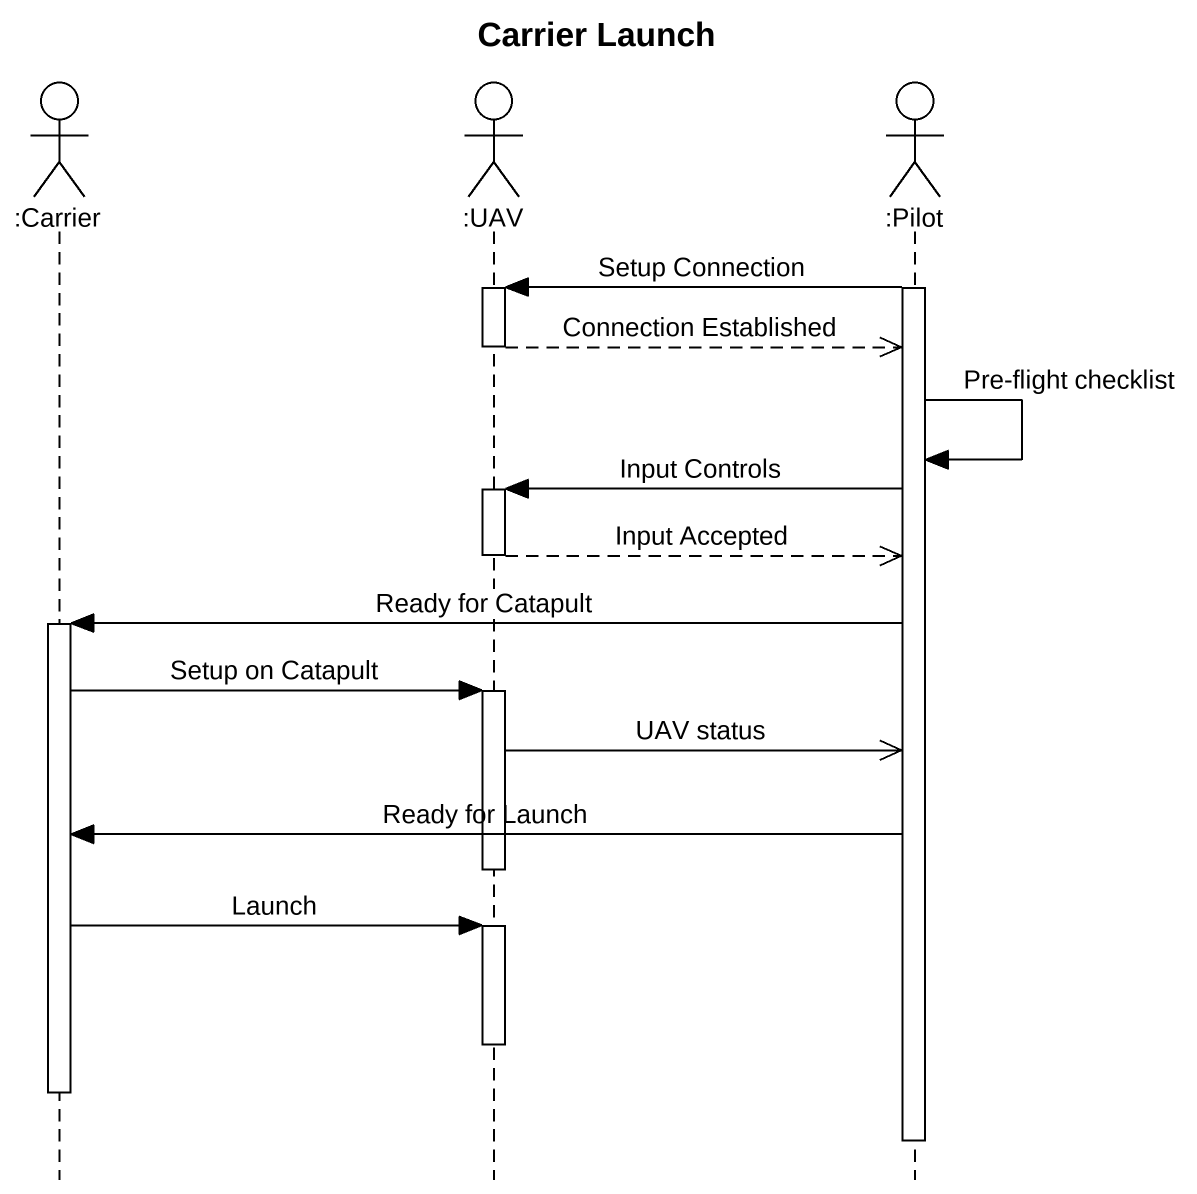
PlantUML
@startuml
title Carrier Launch
hide footbox
actor ":Carrier" as Carrier
actor ":UAV" as UAV
actor ":Pilot" as Pilot

activate Pilot
Pilot -> UAV : Setup Connection
activate UAV
UAV -->> Pilot : Connection Established
deactivate UAV
Pilot -> Pilot : Pre-flight checklist
Pilot -> UAV : Input Controls
activate UAV
UAV -->> Pilot : Input Accepted
deactivate UAV
Pilot -> Carrier : Ready for Catapult
activate Carrier
Carrier -> UAV : Setup on Catapult
activate UAV
UAV ->> Pilot : UAV status
Pilot -> Carrier : Ready for Launch
deactivate UAV
Carrier -> UAV : Launch
activate UAV
deactivate UAV
deactivate Carrier
deactivate Pilot
@enduml
